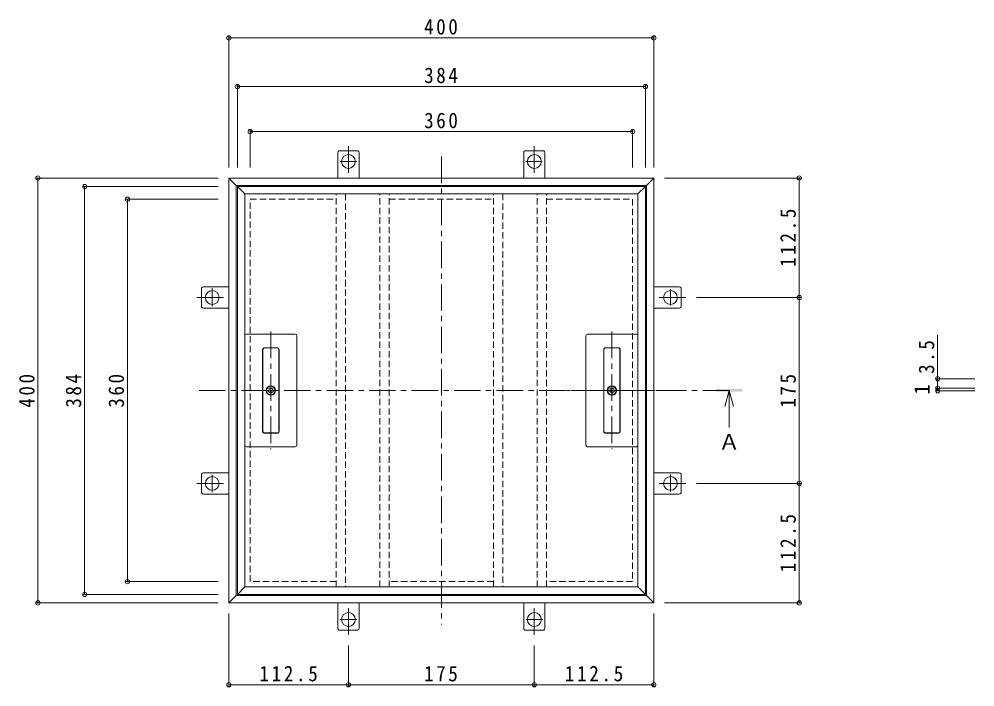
# Model space of a CAD drawing. Units: millimetres at full size, with parts at other scales. Extents: x -359 to 372, y -273 to 258.
# Drawn here: x -342 to 17.9, y 6.9 to 258.3 of the extents above; entities that cross this region are included whole.
import ezdxf
from ezdxf.enums import TextEntityAlignment as Align

# ---------------------------------------------------------------- set-up
doc = ezdxf.new("R2010")
doc.units = ezdxf.units.MM
doc.header["$LTSCALE"] = 2
doc.header["$PDMODE"] = 32
doc.header["$PDSIZE"] = 1.6
doc.linetypes.add('CHAIN1', pattern=[8, 5, -1, 1, -1])
doc.linetypes.add('DASHED1', pattern=[1.8, 1.2, -0.6])
for name, color, linetype, lineweight in [('0-0_通り芯', 7, 'CHAIN1', 9), ('0-1_ピット', 2, 'Continuous', 9), ('0-2_本体（蓋）', 3, 'Continuous', 9), ('0-4_寸法', 7, 'Continuous', 9), ('0-5_文字', 4, 'Continuous', 9), ('D-4', 7, 'Continuous', 9)]:
    doc.layers.add(name, color=color, linetype=linetype, lineweight=lineweight)
doc.styles.add('ＭＳ ゴシック', font='')
doc.styles.get('ＭＳ ゴシック').set_extended_font_data('MS Gothic')

msp = doc.modelspace()

# ---------------------------------------------------------------- linework, layer by layer
at = {"layer": '0-0_通り芯'}
for p, q in [((-183.004, 206.561), (-183.004, 30.404)), ((-274.24, 118.482), (-97.142, 118.482))]:
    msp.add_line(p, q, dxfattribs=at)
at = {"layer": '0-1_ピット'}
for p, q in [((-214.417, 208.718), (-221.591, 208.718)), ((-151.591, 208.718), (-144.417, 208.718)), ((-222.004, 208.018), (-222.004, 198.478)), ((-214.004, 208.018), (-214.004, 198.478)), ((-152.004, 208.018), (-152.004, 198.478)), ((-144.004, 208.018), (-144.004, 198.478)), ((-260.204, 195.682), (-263.004, 198.482)), ((-263.004, 198.482), (-263.004, 38.482)), ((-103.004, 198.482), (-263.004, 198.482)), ((-105.804, 195.682), (-103.004, 198.482)), ((-103.004, 38.482), (-103.004, 198.482)), ((-260.204, 195.682), (-260.204, 41.282)), ((-105.804, 195.682), (-260.204, 195.682)), ((-105.804, 41.282), (-105.804, 195.682)), ((-273.243, 149.895), (-273.243, 157.07)), ((-272.543, 157.482), (-263.003, 157.482)), ((-93.463, 157.482), (-103.003, 157.482)), ((-92.763, 149.895), (-92.763, 157.07)), ((-272.543, 149.482), (-263.003, 149.482)), ((-93.463, 149.482), (-103.003, 149.482)), ((-273.243, 87.07), (-273.243, 79.895)), ((-272.543, 87.482), (-263.003, 87.482)), ((-93.463, 87.482), (-103.003, 87.482)), ((-92.763, 87.07), (-92.763, 79.895)), ((-272.543, 79.482), (-263.003, 79.482)), ((-93.463, 79.482), (-103.003, 79.482)), ((-260.204, 41.282), (-263.004, 38.482)), ((-260.204, 41.282), (-105.804, 41.282)), ((-105.804, 41.282), (-103.004, 38.482)), ((-263.004, 38.482), (-103.004, 38.482)), ((-222.004, 28.938), (-222.004, 38.478)), ((-214.004, 28.938), (-214.004, 38.478)), ((-152.004, 28.938), (-152.004, 38.478)), ((-144.004, 28.938), (-144.004, 38.478)), ((-214.417, 28.238), (-221.592, 28.238)), ((-151.592, 28.238), (-144.417, 28.238))]:
    msp.add_line(p, q, dxfattribs=at)
at = {"layer": '0-1_ピット', "linetype": 'CHAIN1'}
for p, q in [((-218.004, 210.477), (-218.004, 199.766)), ((-148.004, 210.477), (-148.004, 199.766)), ((-214.9, 204.718), (-221.069, 204.718)), ((-144.995, 204.718), (-151.211, 204.718)), ((-269.243, 156.998), (-269.243, 150.244)), ((-96.763, 150.436), (-96.763, 156.67)), ((-275.002, 153.482), (-264.292, 153.482)), ((-91.004, 153.482), (-101.715, 153.482)), ((-269.243, 86.694), (-269.243, 80.158)), ((-96.763, 80.377), (-96.763, 86.858)), ((-275.002, 83.482), (-264.292, 83.482)), ((-91.004, 83.482), (-101.715, 83.482)), ((-218.004, 26.479), (-218.004, 37.189)), ((-148.004, 26.479), (-148.004, 37.189)), ((-221.234, 32.238), (-214.781, 32.238)), ((-151.121, 32.238), (-144.831, 32.238))]:
    msp.add_line(p, q, dxfattribs=at)
at = {"layer": '0-1_ピット', "linetype": 'DASHED1'}
for p, q in [((-254.987, 190.482), (-222.604, 190.482)), ((-254.987, 46.482), (-254.987, 190.482)), ((-202.604, 190.482), (-163.404, 190.482)), ((-222.604, 46.482), (-254.987, 46.482)), ((-163.404, 46.482), (-202.604, 46.482)), ((-110.987, 46.482), (-143.404, 46.482))]:
    msp.add_line(p, q, dxfattribs=at)
msp.add_lwpolyline([(-143.404, 190.482), (-110.987, 190.482), (-110.987, 46.482)], dxfattribs=at)
at = {"layer": '0-1_ピット'}
for centre in [(-218.004, 204.718), (-148.004, 204.718), (-269.243, 153.482), (-96.763, 153.482), (-269.243, 83.482), (-96.763, 83.482), (-218.004, 32.238), (-148.004, 32.238)]:
    msp.add_circle(centre, 2.6, dxfattribs=at)
for centre, start, end in [((-221.204, 208.018), 118.95502, 180), ((-214.804, 208.018), 0, 61.04498), ((-151.204, 208.018), 118.95502, 180), ((-144.804, 208.018), 0, 61.04498), ((-272.543, 156.682), 90, 151.04498), ((-93.463, 156.682), 28.95502, 90), ((-272.543, 150.282), 208.95502, 270), ((-93.463, 150.282), 270, 331.04498), ((-272.543, 86.682), 90, 151.04498), ((-93.463, 86.682), 28.95502, 90), ((-272.543, 80.282), 208.95502, 270), ((-93.463, 80.282), 270, 331.04498), ((-221.204, 28.938), 180, 241.04498), ((-214.804, 28.938), 298.95502, 0), ((-151.204, 28.938), 180, 241.04498), ((-144.804, 28.938), 298.95502, 0)]:
    msp.add_arc(centre, 0.8, start, end, dxfattribs=at)
at = {"layer": '0-2_本体（蓋）'}
for p, q in [((-256.987, 192.482), (-259.787, 195.282)), ((-259.787, 41.682), (-259.787, 195.282)), ((-259.787, 195.282), (-106.187, 195.282)), ((-108.987, 192.482), (-106.187, 195.282)), ((-106.187, 195.282), (-106.187, 41.682)), ((-256.987, 192.482), (-256.987, 44.482)), ((-108.987, 192.482), (-256.987, 192.482)), ((-108.987, 192.482), (-108.987, 44.482)), ((-256.387, 139.682), (-237.987, 139.682)), ((-237.387, 97.882), (-237.387, 139.082)), ((-128.586, 97.882), (-128.586, 139.082)), ((-109.587, 139.682), (-127.987, 139.682)), ((-250.287, 133.882), (-250.287, 103.082)), ((-250.187, 133.882), (-250.187, 103.082)), ((-249.587, 134.582), (-244.787, 134.582)), ((-249.587, 134.482), (-244.787, 134.482)), ((-244.187, 133.882), (-244.187, 103.082)), ((-244.087, 133.882), (-244.087, 103.082)), ((-121.886, 133.882), (-121.886, 103.082)), ((-121.787, 133.882), (-121.787, 103.082)), ((-116.387, 134.582), (-121.186, 134.582)), ((-116.387, 134.482), (-121.186, 134.482)), ((-115.787, 133.882), (-115.787, 103.082)), ((-115.686, 133.882), (-115.686, 103.082)), ((-249.587, 102.482), (-244.787, 102.482)), ((-249.587, 102.382), (-244.787, 102.382)), ((-116.387, 102.482), (-121.186, 102.482)), ((-116.387, 102.382), (-121.186, 102.382)), ((-256.387, 97.282), (-237.987, 97.282)), ((-109.587, 97.282), (-127.987, 97.282)), ((-256.987, 44.482), (-259.787, 41.682)), ((-256.987, 44.482), (-108.987, 44.482)), ((-108.987, 44.482), (-106.187, 41.682)), ((-106.187, 41.682), (-259.787, 41.682))]:
    msp.add_line(p, q, dxfattribs=at)
at = {"layer": '0-2_本体（蓋）', "linetype": 'DASHED1'}
for p, q in [((-202.604, 192.482), (-222.604, 192.482)), ((-222.604, 44.482), (-222.604, 192.482)), ((-219.084, 192.482), (-219.084, 44.482)), ((-206.124, 44.482), (-206.124, 192.482)), ((-202.604, 44.482), (-202.604, 192.482)), ((-143.404, 192.482), (-163.404, 192.482)), ((-163.404, 44.482), (-163.404, 192.482)), ((-159.884, 192.482), (-159.884, 44.482)), ((-146.924, 44.482), (-146.924, 192.482)), ((-143.404, 44.482), (-143.404, 192.482)), ((-202.604, 44.482), (-222.604, 44.482)), ((-143.404, 44.482), (-163.404, 44.482))]:
    msp.add_line(p, q, dxfattribs=at)
at = {"layer": '0-2_本体（蓋）', "linetype": 'CHAIN1'}
for p, q in [((-247.187, 140.63), (-247.187, 96.317)), ((-118.786, 140.63), (-118.786, 96.317))]:
    msp.add_line(p, q, dxfattribs=at)
at = {"layer": '0-2_本体（蓋）'}
for centre, radius in [((-247.187, 118.482), 1.8), ((-247.187, 118.482), 1.6), ((-118.786, 118.482), 1.8), ((-118.786, 118.482), 1.6), ((-247.187, 118.482), 0.24), ((-118.786, 118.482), 0.24)]:
    msp.add_circle(centre, radius, dxfattribs=at)
for centre, radius, start, end in [((-256.387, 139.082), 0.6, 90, 180), ((-237.987, 139.082), 0.6, 0, 90), ((-127.987, 139.082), 0.6, 90, 180), ((-109.587, 139.082), 0.6, 0, 90), ((-249.587, 133.882), 0.7, 90, 180), ((-249.587, 133.882), 0.6, 90, 180), ((-244.787, 133.882), 0.7, 0, 90), ((-244.787, 133.882), 0.6, 0, 90), ((-121.186, 133.882), 0.7, 90, 180), ((-121.186, 133.882), 0.6, 90, 180), ((-116.387, 133.882), 0.7, 0, 90), ((-116.387, 133.882), 0.6, 0, 90), ((-248.086, 118.774), 0.24, 294.67038, 29.3295), ((-247.598, 119.049), 0.32, 42.67029, 209.32961), ((-247.187, 119.428), 0.24, 222.67038, 317.3295), ((-246.775, 119.049), 0.32, 330.67029, 137.32961), ((-246.287, 118.774), 0.24, 150.67038, 245.3295), ((-119.686, 118.774), 0.24, 294.6705, 29.32962), ((-119.198, 119.049), 0.32, 42.67039, 209.32971), ((-118.786, 119.428), 0.24, 222.6705, 317.32962), ((-118.375, 119.049), 0.32, 330.67039, 137.32971), ((-117.887, 118.774), 0.24, 150.6705, 245.32962), ((-247.852, 118.266), 0.32, 114.67029, 281.32961), ((-247.742, 117.717), 0.24, 6.67038, 101.3295), ((-247.187, 117.782), 0.32, 186.67029, 353.32961), ((-246.631, 117.717), 0.24, 78.67038, 173.3295), ((-246.521, 118.266), 0.32, 258.67029, 65.32961), ((-119.452, 118.266), 0.32, 114.67039, 281.32971), ((-119.342, 117.717), 0.24, 6.6705, 101.32962), ((-118.786, 117.782), 0.32, 186.67039, 353.32971), ((-118.231, 117.717), 0.24, 78.6705, 173.32962), ((-118.121, 118.266), 0.32, 258.67039, 65.32971), ((-249.587, 103.082), 0.7, 180, 270), ((-249.587, 103.082), 0.6, 180, 270), ((-244.787, 103.082), 0.6, 270, 0), ((-244.787, 103.082), 0.7, 270, 0), ((-121.186, 103.082), 0.7, 180, 270), ((-121.186, 103.082), 0.6, 180, 270), ((-116.387, 103.082), 0.6, 270, 0), ((-116.387, 103.082), 0.7, 270, 0), ((-256.387, 97.882), 0.6, 180, 270), ((-237.987, 97.882), 0.6, 270, 0), ((-127.987, 97.882), 0.6, 180, 270), ((-109.587, 97.882), 0.6, 270, 0)]:
    msp.add_arc(centre, radius, start, end, dxfattribs=at)
at = {"layer": '0-4_寸法'}
for p, q in [((-263.004, 251.827), (-263.004, 202.482)), ((-263.004, 251.227), (-103.004, 251.227)), ((-103.004, 251.827), (-103.004, 202.482)), ((-259.787, 233.537), (-259.787, 202.482)), ((-259.787, 232.937), (-106.187, 232.937)), ((-106.187, 233.537), (-106.187, 202.482)), ((-254.987, 216.549), (-254.987, 202.482)), ((-254.987, 215.949), (-110.987, 215.949)), ((-110.987, 216.549), (-110.987, 202.482)), ((-335.478, 198.482), (-267.004, 198.482)), ((-334.878, 38.482), (-334.878, 198.482)), ((-47.675, 198.482), (-99.004, 198.482)), ((-48.275, 198.482), (-48.275, 153.482)), ((-317.89, 195.282), (-267.004, 195.282)), ((-317.29, 195.282), (-317.29, 41.682)), ((-301.796, 190.482), (-267.004, 190.482)), ((-301.196, 190.482), (-301.196, 46.482)), ((-47.675, 153.482), (-87.004, 153.482)), ((-48.275, 153.482), (-48.275, 83.482)), ((-47.675, 83.482), (-87.004, 83.482)), ((-48.275, 83.482), (-48.275, 38.482)), ((-301.796, 46.482), (-267.004, 46.482)), ((-317.89, 41.682), (-267.004, 41.682)), ((-335.478, 38.482), (-267.004, 38.482)), ((-47.675, 38.482), (-99.004, 38.482)), ((-263.004, 7.054), (-263.004, 34.482)), ((-103.004, 7.054), (-103.004, 34.482)), ((-218.004, 7.054), (-218.004, 22.479)), ((-148.004, 7.054), (-148.004, 22.479)), ((-263.004, 7.654), (-218.004, 7.654)), ((-218.004, 7.654), (-148.004, 7.654)), ((-148.004, 7.654), (-103.004, 7.654))]:
    msp.add_line(p, q, dxfattribs=at)
for p in [(-263.004, 251.227), (-103.004, 251.227), (-259.787, 232.937), (-106.187, 232.937), (-254.987, 215.949), (-110.987, 215.949), (-334.878, 198.482), (-48.275, 198.482), (-317.29, 195.282), (-301.196, 190.482), (-48.275, 153.482), (-48.275, 83.482), (-301.196, 46.482), (-317.29, 41.682), (-334.878, 38.482), (-48.275, 38.482), (-263.004, 7.654), (-218.004, 7.654), (-148.004, 7.654), (-103.004, 7.654)]:
    msp.add_point(p, dxfattribs=at)
at = {"layer": '0-5_文字', "linetype": 'CHAIN1'}
msp.add_line((-74.65, 118.482), (-135.888, 118.482), dxfattribs=at)
at = {"layer": '0-5_文字'}
for q in [(-76.25, 112.482), (-74.65, 104.482), (-73.05, 112.482)]:
    msp.add_line((-74.65, 118.482), q, dxfattribs=at)
msp.add_solid([(-79.65, 117.982), (-69.65, 117.982), (-79.65, 118.982), (-69.65, 118.982)], dxfattribs=at)
at = {"layer": 'D-4'}
for p, q in [((3.235, 122.872), (17.86, 122.872)), ((3.235, 119.371), (17.86, 119.371)), ((3.235, 118.371), (17.86, 118.371))]:
    msp.add_line(p, q, dxfattribs=at)
msp.add_lwpolyline([(3.835, 139.43), (3.835, 119.371), (3.835, 118.371)], dxfattribs=at)
for p in [(3.835, 122.872), (3.835, 119.371), (3.835, 118.371)]:
    msp.add_point(p, dxfattribs=at)

# ---------------------------------------------------------------- texts
at = {"layer": '0-4_寸法', "color": 2, "char_height": 5.865, "attachment_point": 7, "style": 'ＭＳ ゴシック'}
for s, insert in [('\\T1.27;\\W0.9;400', (-189.504, 252.427)), ('\\T1.27;\\W0.9;384', (-189.487, 234.137)), ('\\T1.27;\\W0.9;360', (-189.487, 217.149)), ('\\T1.28;\\W0.9;112.5', (-251.504, 8.854)), ('\\T1.27;\\W0.9;175', (-189.504, 8.854)), ('\\T1.28;\\W0.9;112.5', (-136.504, 8.854))]:
    msp.add_mtext(s, dxfattribs=dict(at, insert=insert))
at = {"layer": '0-4_寸法', "color": 2, "char_height": 5.865, "attachment_point": 7, "rotation": 90, "style": 'ＭＳ ゴシック'}
for s, insert in [('\\T1.28;\\W0.9;112.5', (-49.475, 164.982)), ('\\T1.27;\\W0.9;400', (-336.078, 111.982)), ('\\T1.27;\\W0.9;384', (-318.49, 111.982)), ('\\T1.27;\\W0.9;360', (-302.396, 111.982)), ('\\T1.27;\\W0.9;175', (-49.475, 111.982)), ('\\T1.28;\\W0.9;112.5', (-49.475, 49.982))]:
    msp.add_mtext(s, dxfattribs=dict(at, insert=insert))
at = {"layer": '0-5_文字', "color": 2, "style": 'ＭＳ ゴシック'}
msp.add_text('Ａ', height=5.865, dxfattribs=at).set_placement((-78.65, 94.482), align=Align.BOTTOM_LEFT)
at = {"layer": 'D-4', "color": 2, "style": 'ＭＳ ゴシック'}
msp.add_text('1', height=5.865, rotation=90, dxfattribs=at).set_placement((2.635, 116.864), align=Align.BOTTOM_LEFT)
at = {"layer": 'D-4', "color": 2, "insert": (2.635, 124.713), "char_height": 5.865, "attachment_point": 7, "rotation": 90, "style": 'ＭＳ ゴシック'}
msp.add_mtext('\\T1.27;\\W0.9;3.5', dxfattribs=at)

doc.saveas('drawing.dxf')
